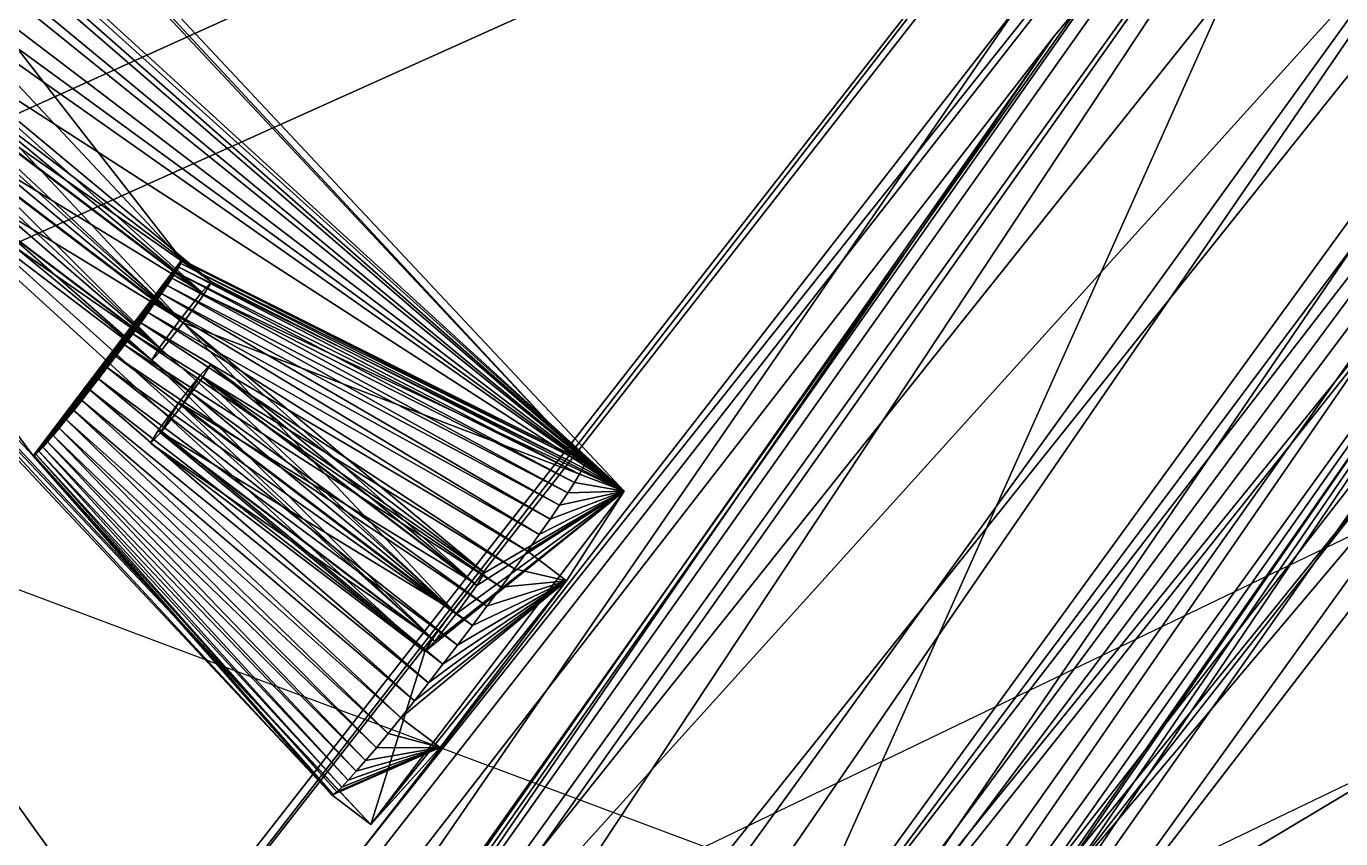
# Model space of a CAD drawing. Header units: millimetres. Extents: x -228 to 228, y -204 to 237.
# Drawn here: x -105.22 to -78.53, y 122.93 to 139.44 of the extents above; entities that cross this region are included whole.
import ezdxf

# ---------------------------------------------------------------- set-up
doc = ezdxf.new("R2010")
doc.units = ezdxf.units.MM
doc.header["$LTSCALE"] = 127.314815
for name, color, linetype in [('1229', 7, 'CONTINUOUS'), ('1396', 7, 'CONTINUOUS'), ('1436', 7, 'CONTINUOUS'), ('15', 7, 'CONTINUOUS'), ('1781', 7, 'CONTINUOUS'), ('1783', 7, 'CONTINUOUS'), ('1784', 7, 'CONTINUOUS'), ('1785', 7, 'CONTINUOUS'), ('1786', 7, 'CONTINUOUS'), ('1788', 7, 'CONTINUOUS'), ('1791', 7, 'CONTINUOUS'), ('1792', 7, 'CONTINUOUS'), ('1794', 7, 'CONTINUOUS'), ('18', 7, 'CONTINUOUS'), ('2162', 7, 'CONTINUOUS'), ('2174', 7, 'CONTINUOUS'), ('25', 7, 'CONTINUOUS'), ('344', 7, 'CONTINUOUS'), ('350', 7, 'CONTINUOUS'), ('371', 7, 'CONTINUOUS'), ('378', 7, 'CONTINUOUS'), ('45', 7, 'CONTINUOUS'), ('501', 7, 'CONTINUOUS'), ('55', 7, 'CONTINUOUS'), ('6722', 7, 'CONTINUOUS'), ('6749', 7, 'CONTINUOUS'), ('6750', 7, 'CONTINUOUS'), ('7147', 7, 'CONTINUOUS'), ('7148', 7, 'CONTINUOUS'), ('7149', 7, 'CONTINUOUS'), ('7150', 7, 'CONTINUOUS'), ('7151', 7, 'CONTINUOUS'), ('7152', 7, 'CONTINUOUS'), ('7153', 7, 'CONTINUOUS'), ('7155', 7, 'CONTINUOUS'), ('7156', 7, 'CONTINUOUS'), ('7169', 7, 'CONTINUOUS'), ('7171', 7, 'CONTINUOUS'), ('7172', 7, 'CONTINUOUS'), ('7174', 7, 'CONTINUOUS')]:
    doc.layers.add(name, color=color, linetype=linetype)

msp = doc.modelspace()

# ---------------------------------------------------------------- linework, layer by layer
at = {"layer": '1229', "color": 5, "linetype": 'Continuous'}
for points in [[(-121.292, 70.028, 1027.748), (-90.7, 116.89, 1026.726), (-68.919, 144.328, 1025.142), (-121.292, 70.028, 1027.748)], [(-121.292, 70.028, 1027.748), (-68.919, 144.328, 1025.142), (-120.549, 69.599, 1026.788), (-121.292, 70.028, 1027.748)], [(-68.919, 144.328, 1025.142), (-68.326, 143.798, 1024.603), (-120.549, 69.599, 1026.788), (-68.919, 144.328, 1025.142)], [(-68.326, 143.798, 1024.603), (-67.599, 143.181, 1024.474), (-120.549, 69.599, 1026.788), (-68.326, 143.798, 1024.603)], [(-67.599, 143.181, 1024.474), (-89.111, 115.698, 1025.735), (-120.549, 69.599, 1026.788), (-67.599, 143.181, 1024.474)]]:
    msp.add_3dface(points, dxfattribs=at)
at = {"layer": '1396', "color": 5, "linetype": 'Continuous'}
for points in [[(-76.859, 149.705, 1027.757), (-129.787, 74.933, 1029.772), (-85.07, 139.866, 1028.28), (-76.859, 149.705, 1027.757)], [(-129.787, 74.933, 1029.772), (-76.859, 149.705, 1027.757), (-129.505, 74.77, 1029.13), (-129.787, 74.933, 1029.772)], [(-76.859, 149.705, 1027.757), (-76.642, 149.483, 1027.135), (-129.505, 74.77, 1029.13), (-76.859, 149.705, 1027.757)], [(-76.642, 149.483, 1027.135), (-76.164, 149.057, 1026.864), (-129.505, 74.77, 1029.13), (-76.642, 149.483, 1027.135)], [(-76.164, 149.057, 1026.864), (-84.344, 139.233, 1027.385), (-129.505, 74.77, 1029.13), (-76.164, 149.057, 1026.864)], [(-129.787, 74.933, 1029.772), (-98.452, 122.645, 1028.99), (-85.07, 139.866, 1028.28), (-129.787, 74.933, 1029.772)], [(-84.344, 139.233, 1027.385), (-97.679, 122.041, 1028.094), (-129.505, 74.77, 1029.13), (-84.344, 139.233, 1027.385)]]:
    msp.add_3dface(points, dxfattribs=at)
at = {"layer": '1436', "color": 5, "linetype": 'Continuous'}
for points in [[(-68.154, 143.212, 1028.011), (-89.825, 115.302, 1029.44), (-67.632, 142.762, 1027.672), (-68.154, 143.212, 1028.011)], [(-89.825, 115.302, 1029.44), (-67.041, 142.272, 1027.604), (-67.632, 142.762, 1027.672), (-89.825, 115.302, 1029.44)], [(-89.825, 115.302, 1029.44), (-88.516, 114.345, 1028.89), (-67.041, 142.272, 1027.604), (-89.825, 115.302, 1029.44)]]:
    msp.add_3dface(points, dxfattribs=at)
at = {"layer": '15', "color": 5, "linetype": 'Continuous'}
msp.add_3dface([(-48.25, 83.571, 1037.893), (-77.333, 152.514, 1031.221), (-106.388, 115.3, 1032.773), (-48.25, 83.571, 1037.893)], dxfattribs=at)
at = {"layer": '1781', "color": 2, "linetype": 'Continuous'}
for points in [[(-82.879, 95.782, 5), (-92.524, 106.877, 5), (-54.097, 130.602, 5), (-82.879, 95.782, 5)], [(-82.871, 95.772, 5), (-82.879, 95.782, 5), (-54.097, 130.602, 5), (-82.871, 95.772, 5)], [(-82.863, 95.763, 5), (-82.871, 95.772, 5), (-54.097, 130.602, 5), (-82.863, 95.763, 5)], [(-48.462, 116.997, 5), (-82.863, 95.763, 5), (-54.097, 130.602, 5), (-48.462, 116.997, 5)]]:
    msp.add_3dface(points, dxfattribs=at)
at = {"layer": '1783', "color": 2, "linetype": 'Continuous'}
msp.add_3dface([(-80.599, 101.068, 22), (-58.636, 101.56, 22), (-28.766, 126.03, 22), (-80.599, 101.068, 22)], dxfattribs=at)
at = {"layer": '1784', "color": 2, "linetype": 'Continuous'}
for points in [[(-30.643, 134.253, 10), (-85.859, 107.662, 10), (-29.445, 129.006, 10), (-30.643, 134.253, 10)], [(-29.445, 129.006, 10), (-85.859, 107.662, 10), (-82.503, 103.454, 10), (-29.445, 129.006, 10)]]:
    msp.add_3dface(points, dxfattribs=at)
at = {"layer": '1785', "color": 2, "linetype": 'Continuous'}
for points in [[(-93.224, 116.896, 26), (-31.932, 139.902, 26), (-33.271, 145.768, 26), (-93.224, 116.896, 26)], [(-89.471, 112.193, 26), (-31.932, 139.902, 26), (-93.224, 116.896, 26), (-89.471, 112.193, 26)]]:
    msp.add_3dface(points, dxfattribs=at)
at = {"layer": '1786', "color": 2, "linetype": 'Continuous'}
for points in [[(-96.115, 120.524, 25.156), (-34.303, 150.291, 25.156), (-92.186, 115.597, 18.855), (-96.115, 120.524, 25.156)], [(-92.186, 115.597, 18.855), (-34.303, 150.291, 25.156), (-32.901, 144.148, 18.855), (-92.186, 115.597, 18.855)]]:
    msp.add_3dface(points, dxfattribs=at)
at = {"layer": '1788', "color": 2, "linetype": 'Continuous'}
for points in [[(-92.095, 115.483, 18.527), (-32.868, 144.006, 18.527), (-91.951, 115.303, 14.121), (-92.095, 115.483, 18.527)], [(-91.951, 115.303, 14.121), (-32.868, 144.006, 18.527), (-32.817, 143.78, 14.121), (-91.951, 115.303, 14.121)]]:
    msp.add_3dface(points, dxfattribs=at)
at = {"layer": '1791', "color": 2, "linetype": 'Continuous'}
for points in [[(-31.932, 139.902, 26), (-89.471, 112.193, 26), (-31.443, 137.761, 23.804), (-31.932, 139.902, 26)], [(-89.471, 112.193, 26), (-88.102, 110.476, 23.804), (-31.443, 137.761, 23.804), (-89.471, 112.193, 26)]]:
    msp.add_3dface(points, dxfattribs=at)
at = {"layer": '1792', "color": 2, "linetype": 'Continuous'}
for points in [[(-31.375, 137.465, 18), (-87.912, 110.238, 18), (-30.965, 135.665, 11.112), (-31.375, 137.465, 18)], [(-30.965, 135.665, 11.112), (-87.912, 110.238, 18), (-86.761, 108.795, 11.112), (-30.965, 135.665, 11.112)]]:
    msp.add_3dface(points, dxfattribs=at)
at = {"layer": '1794', "color": 2, "linetype": 'Continuous'}
for points in [[(-29.111, 127.545, 11.421), (-81.568, 102.283, 11.421), (-29, 127.059, 20.945), (-29.111, 127.545, 11.421)], [(-29, 127.059, 20.945), (-81.568, 102.283, 11.421), (-81.257, 101.893, 20.945), (-29, 127.059, 20.945)]]:
    msp.add_3dface(points, dxfattribs=at)
at = {"layer": '18', "color": 5, "linetype": 'Continuous'}
msp.add_3dface([(-77.23, 152.311, 1029.234), (-48.25, 83.571, 1035.889), (-106.215, 115.19, 1030.783), (-77.23, 152.311, 1029.234)], dxfattribs=at)
at = {"layer": '2162', "color": 5, "linetype": 'Continuous'}
msp.add_3dface([(-85.859, 107.662, 10), (-30.643, 134.253, 10), (-86.761, 108.795, 11.112), (-85.859, 107.662, 10)], dxfattribs=at)
at = {"layer": '2174', "color": 5, "linetype": 'Continuous'}
msp.add_3dface([(-111.715, 100.588, 17.203), (-132.487, 138.154, 69.694), (-88.36, 121.617, 17.203), (-111.715, 100.588, 17.203)], dxfattribs=at)
at = {"layer": '25', "color": 5, "linetype": 'Continuous'}
for points in [[(-106.388, 115.3, 1032.773), (-77.333, 152.514, 1031.221), (-106.215, 115.19, 1030.783), (-106.388, 115.3, 1032.773)], [(-77.333, 152.514, 1031.221), (-77.23, 152.311, 1029.234), (-106.215, 115.19, 1030.783), (-77.333, 152.514, 1031.221)]]:
    msp.add_3dface(points, dxfattribs=at)
at = {"layer": '344', "color": 5, "linetype": 'Continuous'}
for points in [[(-104.875, 113.917, 1029.97), (-76.119, 150.689, 1028.45), (-98.452, 122.645, 1028.99), (-104.875, 113.917, 1029.97)], [(-98.452, 122.645, 1028.99), (-76.119, 150.689, 1028.45), (-85.07, 139.866, 1028.28), (-98.452, 122.645, 1028.99)]]:
    msp.add_3dface(points, dxfattribs=at)
at = {"layer": '350', "color": 5, "linetype": 'Continuous'}
for points in [[(-126.476, 73.021, 1028.903), (-128.922, 74.433, 1028.874), (-76.164, 149.057, 1026.864), (-126.476, 73.021, 1028.903)], [(-76.164, 149.057, 1026.864), (-128.922, 74.433, 1028.874), (-84.344, 139.233, 1027.385), (-76.164, 149.057, 1026.864)], [(-72.995, 147.023, 1026.662), (-126.476, 73.021, 1028.903), (-76.164, 149.057, 1026.864), (-72.995, 147.023, 1026.662)], [(-124.565, 71.918, 1028.934), (-126.476, 73.021, 1028.903), (-72.995, 147.023, 1026.662), (-124.565, 71.918, 1028.934)], [(-70.948, 145.687, 1026.38), (-124.565, 71.918, 1028.934), (-72.995, 147.023, 1026.662), (-70.948, 145.687, 1026.38)], [(-122.24, 70.575, 1028.707), (-124.565, 71.918, 1028.934), (-70.948, 145.687, 1026.38), (-122.24, 70.575, 1028.707)], [(-69.706, 144.86, 1025.877), (-122.24, 70.575, 1028.707), (-70.948, 145.687, 1026.38), (-69.706, 144.86, 1025.877)], [(-121.292, 70.028, 1027.748), (-122.24, 70.575, 1028.707), (-69.706, 144.86, 1025.877), (-121.292, 70.028, 1027.748)], [(-90.7, 116.89, 1026.726), (-121.292, 70.028, 1027.748), (-69.706, 144.86, 1025.877), (-90.7, 116.89, 1026.726)], [(-68.919, 144.328, 1025.142), (-90.7, 116.89, 1026.726), (-69.706, 144.86, 1025.877), (-68.919, 144.328, 1025.142)], [(-84.344, 139.233, 1027.385), (-128.922, 74.433, 1028.874), (-97.679, 122.041, 1028.094), (-84.344, 139.233, 1027.385)]]:
    msp.add_3dface(points, dxfattribs=at)
at = {"layer": '371', "color": 5, "linetype": 'Continuous'}
for points in [[(-70.169, 144.972, 1029.225), (-89.905, 118.336, 1030.461), (-69.058, 144.034, 1028.73), (-70.169, 144.972, 1029.225)], [(-120.796, 69.742, 1031.257), (-120.194, 69.394, 1030.83), (-69.058, 144.034, 1028.73), (-120.796, 69.742, 1031.257)], [(-89.905, 118.336, 1030.461), (-120.796, 69.742, 1031.257), (-69.058, 144.034, 1028.73), (-89.905, 118.336, 1030.461)], [(-120.194, 69.394, 1030.83), (-119.683, 69.099, 1030.304), (-69.058, 144.034, 1028.73), (-120.194, 69.394, 1030.83)], [(-69.058, 144.034, 1028.73), (-119.683, 69.099, 1030.304), (-89.825, 115.302, 1029.44), (-69.058, 144.034, 1028.73)], [(-68.154, 143.212, 1028.011), (-69.058, 144.034, 1028.73), (-89.825, 115.302, 1029.44), (-68.154, 143.212, 1028.011)]]:
    msp.add_3dface(points, dxfattribs=at)
at = {"layer": '378', "color": 5, "linetype": 'Continuous'}
msp.add_3dface([(-88.516, 114.345, 1028.89), (-65.929, 119.233, 1029.678), (-67.041, 142.272, 1027.604), (-88.516, 114.345, 1028.89)], dxfattribs=at)
at = {"layer": '45', "color": 5, "linetype": 'Continuous'}
msp.add_3dface([(-67.599, 143.181, 1024.474), (-72.424, 110.87, 1027.011), (-89.111, 115.698, 1025.735), (-67.599, 143.181, 1024.474)], dxfattribs=at)
at = {"layer": '501', "color": 5, "linetype": 'Continuous'}
for points in [[(-70.563, 145.285, 1029.261), (-90.434, 118.713, 1030.543), (-70.169, 144.972, 1029.225), (-70.563, 145.285, 1029.261)], [(-90.434, 118.713, 1030.543), (-89.905, 118.336, 1030.461), (-70.169, 144.972, 1029.225), (-90.434, 118.713, 1030.543)]]:
    msp.add_3dface(points, dxfattribs=at)
at = {"layer": '55', "color": 5, "linetype": 'Continuous'}
for points in [[(-76.119, 150.689, 1028.45), (-104.875, 113.917, 1029.97), (-90.434, 118.713, 1030.543), (-76.119, 150.689, 1028.45)], [(-70.563, 145.285, 1029.261), (-76.119, 150.689, 1028.45), (-90.434, 118.713, 1030.543), (-70.563, 145.285, 1029.261)]]:
    msp.add_3dface(points, dxfattribs=at)
at = {"layer": '6722', "color": 6, "linetype": 'Continuous'}
for points in [[(-70.107, 153.637, 1024.198), (-100.848, 115.102, 1025.993), (-67.452, 152.104, 1024.198), (-70.107, 153.637, 1024.198)], [(-67.452, 152.104, 1024.198), (-100.848, 115.102, 1025.993), (-98.231, 113.596, 1025.993), (-67.452, 152.104, 1024.198)]]:
    msp.add_3dface(points, dxfattribs=at)
at = {"layer": '6749', "color": 6, "linetype": 'Continuous'}
for points in [[(-76.927, 178.391, 553.043), (-118.384, 162.931, 99.884), (-114.299, 133.635, 553.042), (-76.927, 178.391, 553.043)], [(-70.107, 153.637, 1024.198), (-76.927, 178.391, 553.043), (-114.299, 133.635, 553.042), (-70.107, 153.637, 1024.198)], [(-100.848, 115.102, 1025.993), (-70.107, 153.637, 1024.198), (-114.299, 133.635, 553.042), (-100.848, 115.102, 1025.993)], [(-146.238, 84.431, 553.05), (-100.848, 115.102, 1025.993), (-114.299, 133.635, 553.042), (-146.238, 84.431, 553.05)]]:
    msp.add_3dface(points, dxfattribs=at)
at = {"layer": '6750', "color": 6, "linetype": 'Continuous'}
for points in [[(-98.368, 180.679, 115.837), (-111.583, 132.261, 553.04), (-115.625, 161.569, 99.988), (-98.368, 180.679, 115.837)], [(-74.086, 177.01, 553.042), (-111.583, 132.261, 553.04), (-98.368, 180.679, 115.837), (-74.086, 177.01, 553.042)], [(-74.086, 177.01, 553.042), (-67.452, 152.104, 1024.198), (-111.583, 132.261, 553.04), (-74.086, 177.01, 553.042)], [(-67.452, 152.104, 1024.198), (-98.231, 113.596, 1025.993), (-111.583, 132.261, 553.04), (-67.452, 152.104, 1024.198)], [(-98.231, 113.596, 1025.993), (-125.005, 72.172, 1026.6), (-111.583, 132.261, 553.04), (-98.231, 113.596, 1025.993)]]:
    msp.add_3dface(points, dxfattribs=at)
at = {"layer": '7147', "color": 191, "linetype": 'Continuous', "true_color": 0xba45ff}
for points in [[(-93.08, 129.99, 1020.355), (-123.626, 157.904, 129.56), (-122.53, 161.42, 102.465), (-93.08, 129.99, 1020.355)], [(-123.78, 157.646, 130.264), (-123.626, 157.904, 129.56), (-93.08, 129.99, 1020.355), (-123.78, 157.646, 130.264)], [(-118.084, 151.989, 302.289), (-123.78, 157.646, 130.264), (-93.08, 129.99, 1020.355), (-118.084, 151.989, 302.289)], [(-96.971, 126.996, 992.489), (-97.126, 126.738, 993.193), (-127.671, 154.652, 102.398), (-96.971, 126.996, 992.489)], [(-97.126, 126.738, 993.193), (-98.221, 123.222, 1020.288), (-127.671, 154.652, 102.398), (-97.126, 126.738, 993.193)], [(-102.668, 132.653, 820.464), (-96.971, 126.996, 992.489), (-127.671, 154.652, 102.398), (-102.668, 132.653, 820.464)], [(-102.513, 132.91, 819.76), (-102.668, 132.653, 820.464), (-127.671, 154.652, 102.398), (-102.513, 132.91, 819.76)], [(-127.671, 154.652, 102.398), (-108.21, 138.568, 647.734), (-102.513, 132.91, 819.76), (-127.671, 154.652, 102.398)], [(-118.238, 151.732, 302.993), (-118.084, 151.989, 302.289), (-93.08, 129.99, 1020.355), (-118.238, 151.732, 302.993)], [(-93.08, 129.99, 1020.355), (-112.542, 146.075, 475.019), (-118.238, 151.732, 302.993), (-93.08, 129.99, 1020.355)], [(-112.696, 145.817, 475.723), (-112.542, 146.075, 475.019), (-93.08, 129.99, 1020.355), (-112.696, 145.817, 475.723)], [(-113.115, 145.244, 476.01), (-112.696, 145.817, 475.723), (-93.08, 129.99, 1020.355), (-113.115, 145.244, 476.01)], [(-107, 140.16, 647.749), (-113.115, 145.244, 476.01), (-93.08, 129.99, 1020.355), (-107, 140.16, 647.749)], [(-107.154, 139.903, 648.453), (-107, 140.16, 647.749), (-93.08, 129.99, 1020.355), (-107.154, 139.903, 648.453)], [(-107.573, 139.33, 648.74), (-107.154, 139.903, 648.453), (-93.08, 129.99, 1020.355), (-107.573, 139.33, 648.74)], [(-107.573, 139.33, 648.74), (-102.095, 133.483, 819.473), (-108.01, 138.777, 648.442), (-107.573, 139.33, 648.74)], [(-101.658, 134.037, 819.771), (-102.095, 133.483, 819.473), (-107.573, 139.33, 648.74), (-101.658, 134.037, 819.771)], [(-101.458, 134.246, 820.479), (-101.658, 134.037, 819.771), (-107.573, 139.33, 648.74), (-101.458, 134.246, 820.479)], [(-101.458, 134.246, 820.479), (-107.573, 139.33, 648.74), (-93.08, 129.99, 1020.355), (-101.458, 134.246, 820.479)], [(-108.01, 138.777, 648.442), (-102.095, 133.483, 819.473), (-108.21, 138.568, 647.734), (-108.01, 138.777, 648.442)], [(-102.095, 133.483, 819.473), (-102.513, 132.91, 819.76), (-108.21, 138.568, 647.734), (-102.095, 133.483, 819.473)], [(-101.612, 133.988, 821.183), (-101.458, 134.246, 820.479), (-93.08, 129.99, 1020.355), (-101.612, 133.988, 821.183)], [(-102.031, 133.415, 821.47), (-101.612, 133.988, 821.183), (-93.08, 129.99, 1020.355), (-102.031, 133.415, 821.47)], [(-102.031, 133.415, 821.47), (-96.553, 127.569, 992.202), (-102.468, 132.862, 821.172), (-102.031, 133.415, 821.47)], [(-96.116, 128.122, 992.501), (-96.553, 127.569, 992.202), (-102.031, 133.415, 821.47), (-96.116, 128.122, 992.501)], [(-95.916, 128.331, 993.209), (-96.116, 128.122, 992.501), (-102.031, 133.415, 821.47), (-95.916, 128.331, 993.209)], [(-95.916, 128.331, 993.209), (-102.031, 133.415, 821.47), (-93.08, 129.99, 1020.355), (-95.916, 128.331, 993.209)], [(-102.468, 132.862, 821.172), (-96.553, 127.569, 992.202), (-102.668, 132.653, 820.464), (-102.468, 132.862, 821.172)], [(-96.553, 127.569, 992.202), (-96.971, 126.996, 992.489), (-102.668, 132.653, 820.464), (-96.553, 127.569, 992.202)], [(-98.221, 123.222, 1020.288), (-97.126, 126.738, 993.193), (-93.08, 129.99, 1020.355), (-98.221, 123.222, 1020.288)], [(-94.247, 128.172, 1024.015), (-98.221, 123.222, 1020.288), (-93.08, 129.99, 1020.355), (-94.247, 128.172, 1024.015)], [(-97.126, 126.738, 993.193), (-96.926, 126.947, 993.902), (-93.08, 129.99, 1020.355), (-97.126, 126.738, 993.193)], [(-96.926, 126.947, 993.902), (-96.489, 127.5, 994.2), (-93.08, 129.99, 1020.355), (-96.926, 126.947, 993.902)], [(-96.489, 127.5, 994.2), (-96.07, 128.074, 993.913), (-93.08, 129.99, 1020.355), (-96.489, 127.5, 994.2)], [(-96.07, 128.074, 993.913), (-95.916, 128.331, 993.209), (-93.08, 129.99, 1020.355), (-96.07, 128.074, 993.913)], [(-96.818, 124.788, 1023.981), (-98.221, 123.222, 1020.288), (-94.247, 128.172, 1024.015), (-96.818, 124.788, 1023.981)]]:
    msp.add_3dface(points, dxfattribs=at)
at = {"layer": '7148', "color": 191, "linetype": 'Continuous', "true_color": 0xba45ff}
for points in [[(-93.876, 130.594, 1020.401), (-122.53, 161.42, 102.465), (-123.326, 162.024, 102.511), (-93.876, 130.594, 1020.401)], [(-93.08, 129.99, 1020.355), (-122.53, 161.42, 102.465), (-93.876, 130.594, 1020.401), (-93.08, 129.99, 1020.355)]]:
    msp.add_3dface(points, dxfattribs=at)
at = {"layer": '7149', "color": 191, "linetype": 'Continuous', "true_color": 0xba45ff}
for points in [[(-133.971, 161.544, 111.596), (-105.082, 130.712, 1012.005), (-130.947, 165.525, 111.635), (-133.971, 161.544, 111.596)], [(-105.082, 130.712, 1012.005), (-102.058, 134.694, 1012.044), (-130.947, 165.525, 111.635), (-105.082, 130.712, 1012.005)], [(-105.062, 130.716, 1012.295), (-102.058, 134.694, 1012.044), (-105.082, 130.712, 1012.005), (-105.062, 130.716, 1012.295)], [(-102.059, 134.67, 1012.334), (-102.058, 134.694, 1012.044), (-105.062, 130.716, 1012.295), (-102.059, 134.67, 1012.334)], [(-105.023, 130.746, 1012.581), (-102.059, 134.67, 1012.334), (-105.062, 130.716, 1012.295), (-105.023, 130.746, 1012.581)], [(-102.08, 134.62, 1012.62), (-102.059, 134.67, 1012.334), (-105.023, 130.746, 1012.581), (-102.08, 134.62, 1012.62)], [(-104.963, 130.803, 1012.86), (-102.08, 134.62, 1012.62), (-105.023, 130.746, 1012.581), (-104.963, 130.803, 1012.86)], [(-102.121, 134.545, 1012.897), (-102.08, 134.62, 1012.62), (-104.963, 130.803, 1012.86), (-102.121, 134.545, 1012.897)], [(-104.885, 130.886, 1013.128), (-102.121, 134.545, 1012.897), (-104.963, 130.803, 1012.86), (-104.885, 130.886, 1013.128)], [(-102.182, 134.444, 1013.163), (-102.121, 134.545, 1012.897), (-104.885, 130.886, 1013.128), (-102.182, 134.444, 1013.163)], [(-104.789, 130.993, 1013.381), (-102.182, 134.444, 1013.163), (-104.885, 130.886, 1013.128), (-104.789, 130.993, 1013.381)], [(-102.262, 134.319, 1013.413), (-102.182, 134.444, 1013.163), (-104.789, 130.993, 1013.381), (-102.262, 134.319, 1013.413)], [(-104.677, 131.123, 1013.615), (-102.262, 134.319, 1013.413), (-104.789, 130.993, 1013.381), (-104.677, 131.123, 1013.615)], [(-102.36, 134.173, 1013.645), (-102.262, 134.319, 1013.413), (-104.677, 131.123, 1013.615), (-102.36, 134.173, 1013.645)], [(-104.549, 131.275, 1013.828), (-102.36, 134.173, 1013.645), (-104.677, 131.123, 1013.615), (-104.549, 131.275, 1013.828)], [(-102.474, 134.007, 1013.855), (-102.36, 134.173, 1013.645), (-104.549, 131.275, 1013.828), (-102.474, 134.007, 1013.855)], [(-104.408, 131.446, 1014.016), (-102.474, 134.007, 1013.855), (-104.549, 131.275, 1013.828), (-104.408, 131.446, 1014.016)], [(-102.602, 133.823, 1014.04), (-102.474, 134.007, 1013.855), (-104.408, 131.446, 1014.016), (-102.602, 133.823, 1014.04)], [(-104.256, 131.634, 1014.178), (-102.602, 133.823, 1014.04), (-104.408, 131.446, 1014.016), (-104.256, 131.634, 1014.178)], [(-102.744, 133.624, 1014.197), (-102.602, 133.823, 1014.04), (-104.256, 131.634, 1014.178), (-102.744, 133.624, 1014.197)], [(-104.095, 131.836, 1014.31), (-102.744, 133.624, 1014.197), (-104.256, 131.634, 1014.178), (-104.095, 131.836, 1014.31)], [(-102.897, 133.413, 1014.326), (-102.744, 133.624, 1014.197), (-104.095, 131.836, 1014.31), (-102.897, 133.413, 1014.326)], [(-103.927, 132.05, 1014.411), (-102.897, 133.413, 1014.326), (-104.095, 131.836, 1014.31), (-103.927, 132.05, 1014.411)], [(-103.059, 133.192, 1014.423), (-102.897, 133.413, 1014.326), (-103.927, 132.05, 1014.411), (-103.059, 133.192, 1014.423)], [(-103.753, 132.273, 1014.481), (-103.059, 133.192, 1014.423), (-103.927, 132.05, 1014.411), (-103.753, 132.273, 1014.481)], [(-103.228, 132.965, 1014.487), (-103.059, 133.192, 1014.423), (-103.753, 132.273, 1014.481), (-103.228, 132.965, 1014.487)], [(-103.578, 132.502, 1014.517), (-103.228, 132.965, 1014.487), (-103.753, 132.273, 1014.481), (-103.578, 132.502, 1014.517)], [(-103.402, 132.733, 1014.519), (-103.228, 132.965, 1014.487), (-103.578, 132.502, 1014.517), (-103.402, 132.733, 1014.519)]]:
    msp.add_3dface(points, dxfattribs=at)
at = {"layer": '7150', "color": 191, "linetype": 'Continuous', "true_color": 0xba45ff}
for points in [[(-127.671, 154.652, 102.398), (-98.221, 123.222, 1020.288), (-128.467, 155.256, 102.444), (-127.671, 154.652, 102.398)], [(-98.221, 123.222, 1020.288), (-99.017, 123.826, 1020.334), (-128.467, 155.256, 102.444), (-98.221, 123.222, 1020.288)]]:
    msp.add_3dface(points, dxfattribs=at)
at = {"layer": '7151', "color": 191, "linetype": 'Continuous', "true_color": 0xba45ff}
for points in [[(-101.486, 132.558, 993.533), (-101.64, 132.301, 994.237), (-101.686, 132.349, 992.824), (-101.486, 132.558, 993.533)], [(-101.686, 132.349, 992.824), (-102.059, 131.728, 994.524), (-102.123, 131.796, 992.526), (-101.686, 132.349, 992.824)], [(-101.64, 132.301, 994.237), (-102.059, 131.728, 994.524), (-101.686, 132.349, 992.824), (-101.64, 132.301, 994.237)], [(-102.541, 131.223, 992.813), (-102.123, 131.796, 992.526), (-102.496, 131.175, 994.226), (-102.541, 131.223, 992.813)], [(-102.123, 131.796, 992.526), (-102.059, 131.728, 994.524), (-102.496, 131.175, 994.226), (-102.123, 131.796, 992.526)], [(-102.695, 130.966, 993.517), (-102.541, 131.223, 992.813), (-102.496, 131.175, 994.226), (-102.695, 130.966, 993.517)]]:
    msp.add_3dface(points, dxfattribs=at)
at = {"layer": '7152', "color": 191, "linetype": 'Continuous', "true_color": 0xba45ff}
for points in [[(-95.916, 128.331, 993.209), (-101.486, 132.558, 993.533), (-101.686, 132.349, 992.824), (-95.916, 128.331, 993.209)], [(-96.07, 128.074, 993.913), (-101.64, 132.301, 994.237), (-101.486, 132.558, 993.533), (-96.07, 128.074, 993.913)], [(-95.916, 128.331, 993.209), (-96.07, 128.074, 993.913), (-101.486, 132.558, 993.533), (-95.916, 128.331, 993.209)], [(-96.116, 128.122, 992.501), (-101.686, 132.349, 992.824), (-102.123, 131.796, 992.526), (-96.116, 128.122, 992.501)], [(-96.489, 127.5, 994.2), (-102.059, 131.728, 994.524), (-101.64, 132.301, 994.237), (-96.489, 127.5, 994.2)], [(-96.116, 128.122, 992.501), (-95.916, 128.331, 993.209), (-101.686, 132.349, 992.824), (-96.116, 128.122, 992.501)], [(-96.07, 128.074, 993.913), (-96.489, 127.5, 994.2), (-101.64, 132.301, 994.237), (-96.07, 128.074, 993.913)], [(-96.553, 127.569, 992.202), (-96.116, 128.122, 992.501), (-102.123, 131.796, 992.526), (-96.553, 127.569, 992.202)]]:
    msp.add_3dface(points, dxfattribs=at)
at = {"layer": '7153', "color": 191, "linetype": 'Continuous', "true_color": 0xba45ff}
for points in [[(-96.553, 127.569, 992.202), (-102.123, 131.796, 992.526), (-102.541, 131.223, 992.813), (-96.553, 127.569, 992.202)], [(-102.059, 131.728, 994.524), (-96.926, 126.947, 993.902), (-102.496, 131.175, 994.226), (-102.059, 131.728, 994.524)], [(-96.489, 127.5, 994.2), (-96.926, 126.947, 993.902), (-102.059, 131.728, 994.524), (-96.489, 127.5, 994.2)], [(-96.971, 126.996, 992.489), (-102.541, 131.223, 992.813), (-102.695, 130.966, 993.517), (-96.971, 126.996, 992.489)], [(-97.126, 126.738, 993.193), (-102.695, 130.966, 993.517), (-102.496, 131.175, 994.226), (-97.126, 126.738, 993.193)], [(-96.971, 126.996, 992.489), (-96.553, 127.569, 992.202), (-102.541, 131.223, 992.813), (-96.971, 126.996, 992.489)], [(-96.926, 126.947, 993.902), (-97.126, 126.738, 993.193), (-102.496, 131.175, 994.226), (-96.926, 126.947, 993.902)], [(-97.126, 126.738, 993.193), (-96.971, 126.996, 992.489), (-102.695, 130.966, 993.517), (-97.126, 126.738, 993.193)]]:
    msp.add_3dface(points, dxfattribs=at)
at = {"layer": '7155', "color": 191, "linetype": 'Continuous', "true_color": 0xba45ff}
for points in [[(-101.458, 134.246, 820.479), (-107.028, 138.473, 820.803), (-107.228, 138.264, 820.094), (-101.458, 134.246, 820.479)], [(-101.612, 133.988, 821.183), (-107.182, 138.216, 821.507), (-107.028, 138.473, 820.803), (-101.612, 133.988, 821.183)], [(-101.458, 134.246, 820.479), (-101.612, 133.988, 821.183), (-107.028, 138.473, 820.803), (-101.458, 134.246, 820.479)], [(-101.658, 134.037, 819.771), (-107.228, 138.264, 820.094), (-107.665, 137.711, 819.796), (-101.658, 134.037, 819.771)], [(-102.031, 133.415, 821.47), (-107.601, 137.643, 821.794), (-107.182, 138.216, 821.507), (-102.031, 133.415, 821.47)], [(-101.658, 134.037, 819.771), (-101.458, 134.246, 820.479), (-107.228, 138.264, 820.094), (-101.658, 134.037, 819.771)], [(-101.612, 133.988, 821.183), (-102.031, 133.415, 821.47), (-107.182, 138.216, 821.507), (-101.612, 133.988, 821.183)], [(-102.095, 133.483, 819.473), (-101.658, 134.037, 819.771), (-107.665, 137.711, 819.796), (-102.095, 133.483, 819.473)]]:
    msp.add_3dface(points, dxfattribs=at)
at = {"layer": '7156', "color": 191, "linetype": 'Continuous', "true_color": 0xba45ff}
for points in [[(-102.095, 133.483, 819.473), (-107.665, 137.711, 819.796), (-108.083, 137.138, 820.083), (-102.095, 133.483, 819.473)], [(-107.601, 137.643, 821.794), (-102.468, 132.862, 821.172), (-108.038, 137.09, 821.496), (-107.601, 137.643, 821.794)], [(-102.031, 133.415, 821.47), (-102.468, 132.862, 821.172), (-107.601, 137.643, 821.794), (-102.031, 133.415, 821.47)], [(-102.513, 132.91, 819.76), (-108.083, 137.138, 820.083), (-108.237, 136.88, 820.787), (-102.513, 132.91, 819.76)], [(-102.668, 132.653, 820.464), (-108.237, 136.88, 820.787), (-108.038, 137.09, 821.496), (-102.668, 132.653, 820.464)], [(-102.513, 132.91, 819.76), (-102.095, 133.483, 819.473), (-108.083, 137.138, 820.083), (-102.513, 132.91, 819.76)], [(-102.468, 132.862, 821.172), (-102.668, 132.653, 820.464), (-108.038, 137.09, 821.496), (-102.468, 132.862, 821.172)], [(-102.668, 132.653, 820.464), (-102.513, 132.91, 819.76), (-108.237, 136.88, 820.787), (-102.668, 132.653, 820.464)]]:
    msp.add_3dface(points, dxfattribs=at)
at = {"layer": '7169', "color": 191, "linetype": 'Continuous', "true_color": 0xba45ff}
for points in [[(-93.914, 130.47, 1021.379), (-93.08, 129.99, 1020.355), (-93.877, 130.554, 1020.894), (-93.914, 130.47, 1021.379)], [(-93.08, 129.99, 1020.355), (-93.876, 130.594, 1020.401), (-93.877, 130.554, 1020.894), (-93.08, 129.99, 1020.355)], [(-94.088, 130.169, 1022.303), (-93.08, 129.99, 1020.355), (-93.984, 130.34, 1021.851), (-94.088, 130.169, 1022.303)], [(-93.984, 130.34, 1021.851), (-93.08, 129.99, 1020.355), (-93.914, 130.47, 1021.379), (-93.984, 130.34, 1021.851)], [(-94.224, 129.958, 1022.728), (-93.08, 129.99, 1020.355), (-94.088, 130.169, 1022.303), (-94.224, 129.958, 1022.728)], [(-94.247, 128.172, 1024.015), (-93.08, 129.99, 1020.355), (-95.043, 128.776, 1024.061), (-94.247, 128.172, 1024.015)], [(-95.043, 128.776, 1024.061), (-93.08, 129.99, 1020.355), (-94.802, 129.114, 1023.793), (-95.043, 128.776, 1024.061)], [(-94.802, 129.114, 1023.793), (-93.08, 129.99, 1020.355), (-94.583, 129.427, 1023.479), (-94.802, 129.114, 1023.793)], [(-94.583, 129.427, 1023.479), (-93.08, 129.99, 1020.355), (-94.39, 129.709, 1023.122), (-94.583, 129.427, 1023.479)], [(-94.39, 129.709, 1023.122), (-93.08, 129.99, 1020.355), (-94.224, 129.958, 1022.728), (-94.39, 129.709, 1023.122)], [(-95.303, 128.417, 1024.279), (-94.247, 128.172, 1024.015), (-95.043, 128.776, 1024.061), (-95.303, 128.417, 1024.279)], [(-95.579, 128.041, 1024.444), (-94.247, 128.172, 1024.015), (-95.303, 128.417, 1024.279), (-95.579, 128.041, 1024.444)], [(-96.818, 124.788, 1023.981), (-94.247, 128.172, 1024.015), (-97.614, 125.392, 1024.028), (-96.818, 124.788, 1023.981)], [(-97.614, 125.392, 1024.028), (-94.247, 128.172, 1024.015), (-97.339, 125.736, 1024.253), (-97.614, 125.392, 1024.028)], [(-97.339, 125.736, 1024.253), (-94.247, 128.172, 1024.015), (-97.053, 126.1, 1024.425), (-97.339, 125.736, 1024.253)], [(-97.053, 126.1, 1024.425), (-94.247, 128.172, 1024.015), (-96.759, 126.479, 1024.543), (-97.053, 126.1, 1024.425)], [(-96.759, 126.479, 1024.543), (-94.247, 128.172, 1024.015), (-96.46, 126.868, 1024.604), (-96.759, 126.479, 1024.543)], [(-96.46, 126.868, 1024.604), (-94.247, 128.172, 1024.015), (-96.161, 127.262, 1024.608), (-96.46, 126.868, 1024.604)], [(-96.161, 127.262, 1024.608), (-94.247, 128.172, 1024.015), (-95.866, 127.654, 1024.554), (-96.161, 127.262, 1024.608)], [(-95.866, 127.654, 1024.554), (-94.247, 128.172, 1024.015), (-95.579, 128.041, 1024.444), (-95.866, 127.654, 1024.554)], [(-97.872, 125.072, 1023.753), (-96.818, 124.788, 1023.981), (-97.614, 125.392, 1024.028), (-97.872, 125.072, 1023.753)], [(-98.111, 124.782, 1023.433), (-96.818, 124.788, 1023.981), (-97.872, 125.072, 1023.753), (-98.111, 124.782, 1023.433)], [(-98.221, 123.222, 1020.288), (-96.818, 124.788, 1023.981), (-99.017, 123.826, 1020.334), (-98.221, 123.222, 1020.288)], [(-99.017, 123.826, 1020.334), (-96.818, 124.788, 1023.981), (-98.984, 123.832, 1020.827), (-99.017, 123.826, 1020.334)], [(-98.984, 123.832, 1020.827), (-96.818, 124.788, 1023.981), (-98.916, 123.883, 1021.314), (-98.984, 123.832, 1020.827)], [(-98.916, 123.883, 1021.314), (-96.818, 124.788, 1023.981), (-98.815, 123.98, 1021.788), (-98.916, 123.883, 1021.314)], [(-98.815, 123.98, 1021.788), (-96.818, 124.788, 1023.981), (-98.682, 124.12, 1022.243), (-98.815, 123.98, 1021.788)], [(-98.682, 124.12, 1022.243), (-96.818, 124.788, 1023.981), (-98.519, 124.303, 1022.673), (-98.682, 124.12, 1022.243)], [(-98.519, 124.303, 1022.673), (-96.818, 124.788, 1023.981), (-98.328, 124.524, 1023.071), (-98.519, 124.303, 1022.673)], [(-98.328, 124.524, 1023.071), (-96.818, 124.788, 1023.981), (-98.111, 124.782, 1023.433), (-98.328, 124.524, 1023.071)]]:
    msp.add_3dface(points, dxfattribs=at)
at = {"layer": '7171', "color": 191, "linetype": 'Continuous', "true_color": 0xba45ff}
for points in [[(-102.058, 134.694, 1012.044), (-123.326, 162.024, 102.511), (-130.947, 165.525, 111.635), (-102.058, 134.694, 1012.044)], [(-93.876, 130.594, 1020.401), (-123.326, 162.024, 102.511), (-102.058, 134.694, 1012.044), (-93.876, 130.594, 1020.401)]]:
    msp.add_3dface(points, dxfattribs=at)
at = {"layer": '7172', "color": 191, "linetype": 'Continuous', "true_color": 0xba45ff}
for points in [[(-105.082, 130.712, 1012.005), (-133.971, 161.544, 111.596), (-99.017, 123.826, 1020.334), (-105.082, 130.712, 1012.005)], [(-99.017, 123.826, 1020.334), (-133.971, 161.544, 111.596), (-128.467, 155.256, 102.444), (-99.017, 123.826, 1020.334)]]:
    msp.add_3dface(points, dxfattribs=at)
at = {"layer": '7174', "color": 191, "linetype": 'Continuous', "true_color": 0xba45ff}
for points in [[(-102.121, 134.545, 1012.897), (-102.182, 134.444, 1013.163), (-93.984, 130.34, 1021.851), (-102.121, 134.545, 1012.897)], [(-102.08, 134.62, 1012.62), (-102.121, 134.545, 1012.897), (-93.914, 130.47, 1021.379), (-102.08, 134.62, 1012.62)], [(-102.121, 134.545, 1012.897), (-93.984, 130.34, 1021.851), (-93.914, 130.47, 1021.379), (-102.121, 134.545, 1012.897)], [(-102.059, 134.67, 1012.334), (-102.08, 134.62, 1012.62), (-93.877, 130.554, 1020.894), (-102.059, 134.67, 1012.334)], [(-102.08, 134.62, 1012.62), (-93.914, 130.47, 1021.379), (-93.877, 130.554, 1020.894), (-102.08, 134.62, 1012.62)], [(-93.876, 130.594, 1020.401), (-102.058, 134.694, 1012.044), (-102.059, 134.67, 1012.334), (-93.876, 130.594, 1020.401)], [(-93.876, 130.594, 1020.401), (-102.059, 134.67, 1012.334), (-93.877, 130.554, 1020.894), (-93.876, 130.594, 1020.401)], [(-102.262, 134.319, 1013.413), (-102.36, 134.173, 1013.645), (-94.224, 129.958, 1022.728), (-102.262, 134.319, 1013.413)], [(-102.182, 134.444, 1013.163), (-102.262, 134.319, 1013.413), (-94.088, 130.169, 1022.303), (-102.182, 134.444, 1013.163)], [(-102.262, 134.319, 1013.413), (-94.224, 129.958, 1022.728), (-94.088, 130.169, 1022.303), (-102.262, 134.319, 1013.413)], [(-102.182, 134.444, 1013.163), (-94.088, 130.169, 1022.303), (-93.984, 130.34, 1021.851), (-102.182, 134.444, 1013.163)], [(-102.474, 134.007, 1013.855), (-102.602, 133.823, 1014.04), (-94.583, 129.427, 1023.479), (-102.474, 134.007, 1013.855)], [(-102.36, 134.173, 1013.645), (-102.474, 134.007, 1013.855), (-94.39, 129.709, 1023.122), (-102.36, 134.173, 1013.645)], [(-102.474, 134.007, 1013.855), (-94.583, 129.427, 1023.479), (-94.39, 129.709, 1023.122), (-102.474, 134.007, 1013.855)], [(-102.36, 134.173, 1013.645), (-94.39, 129.709, 1023.122), (-94.224, 129.958, 1022.728), (-102.36, 134.173, 1013.645)], [(-102.602, 133.823, 1014.04), (-102.744, 133.624, 1014.197), (-94.802, 129.114, 1023.793), (-102.602, 133.823, 1014.04)], [(-102.602, 133.823, 1014.04), (-94.802, 129.114, 1023.793), (-94.583, 129.427, 1023.479), (-102.602, 133.823, 1014.04)], [(-102.744, 133.624, 1014.197), (-102.897, 133.413, 1014.326), (-95.043, 128.776, 1024.061), (-102.744, 133.624, 1014.197)], [(-102.744, 133.624, 1014.197), (-95.043, 128.776, 1024.061), (-94.802, 129.114, 1023.793), (-102.744, 133.624, 1014.197)], [(-102.897, 133.413, 1014.326), (-103.059, 133.192, 1014.423), (-95.303, 128.417, 1024.279), (-102.897, 133.413, 1014.326)], [(-102.897, 133.413, 1014.326), (-95.303, 128.417, 1024.279), (-95.043, 128.776, 1024.061), (-102.897, 133.413, 1014.326)], [(-103.228, 132.965, 1014.487), (-103.402, 132.733, 1014.519), (-95.866, 127.654, 1024.554), (-103.228, 132.965, 1014.487)], [(-103.059, 133.192, 1014.423), (-103.228, 132.965, 1014.487), (-95.579, 128.041, 1024.444), (-103.059, 133.192, 1014.423)], [(-103.228, 132.965, 1014.487), (-95.866, 127.654, 1024.554), (-95.579, 128.041, 1024.444), (-103.228, 132.965, 1014.487)], [(-103.059, 133.192, 1014.423), (-95.579, 128.041, 1024.444), (-95.303, 128.417, 1024.279), (-103.059, 133.192, 1014.423)], [(-103.402, 132.733, 1014.519), (-103.578, 132.502, 1014.517), (-96.161, 127.262, 1024.608), (-103.402, 132.733, 1014.519)], [(-103.402, 132.733, 1014.519), (-96.161, 127.262, 1024.608), (-95.866, 127.654, 1024.554), (-103.402, 132.733, 1014.519)], [(-103.578, 132.502, 1014.517), (-103.753, 132.273, 1014.481), (-96.46, 126.868, 1024.604), (-103.578, 132.502, 1014.517)], [(-103.578, 132.502, 1014.517), (-96.46, 126.868, 1024.604), (-96.161, 127.262, 1024.608), (-103.578, 132.502, 1014.517)], [(-103.753, 132.273, 1014.481), (-103.927, 132.05, 1014.411), (-96.759, 126.479, 1024.543), (-103.753, 132.273, 1014.481)], [(-103.753, 132.273, 1014.481), (-96.759, 126.479, 1024.543), (-96.46, 126.868, 1024.604), (-103.753, 132.273, 1014.481)], [(-103.927, 132.05, 1014.411), (-104.095, 131.836, 1014.31), (-97.053, 126.1, 1024.425), (-103.927, 132.05, 1014.411)], [(-103.927, 132.05, 1014.411), (-97.053, 126.1, 1024.425), (-96.759, 126.479, 1024.543), (-103.927, 132.05, 1014.411)], [(-104.256, 131.634, 1014.178), (-104.408, 131.446, 1014.016), (-97.614, 125.392, 1024.028), (-104.256, 131.634, 1014.178)], [(-104.095, 131.836, 1014.31), (-104.256, 131.634, 1014.178), (-97.339, 125.736, 1024.253), (-104.095, 131.836, 1014.31)], [(-104.256, 131.634, 1014.178), (-97.614, 125.392, 1024.028), (-97.339, 125.736, 1024.253), (-104.256, 131.634, 1014.178)], [(-104.095, 131.836, 1014.31), (-97.339, 125.736, 1024.253), (-97.053, 126.1, 1024.425), (-104.095, 131.836, 1014.31)], [(-104.408, 131.446, 1014.016), (-104.549, 131.275, 1013.828), (-97.872, 125.072, 1023.753), (-104.408, 131.446, 1014.016)], [(-104.408, 131.446, 1014.016), (-97.872, 125.072, 1023.753), (-97.614, 125.392, 1024.028), (-104.408, 131.446, 1014.016)], [(-104.677, 131.123, 1013.615), (-104.789, 130.993, 1013.381), (-98.328, 124.524, 1023.071), (-104.677, 131.123, 1013.615)], [(-104.549, 131.275, 1013.828), (-104.677, 131.123, 1013.615), (-98.111, 124.782, 1023.433), (-104.549, 131.275, 1013.828)], [(-104.677, 131.123, 1013.615), (-98.328, 124.524, 1023.071), (-98.111, 124.782, 1023.433), (-104.677, 131.123, 1013.615)], [(-104.549, 131.275, 1013.828), (-98.111, 124.782, 1023.433), (-97.872, 125.072, 1023.753), (-104.549, 131.275, 1013.828)], [(-104.963, 130.803, 1012.86), (-105.023, 130.746, 1012.581), (-98.815, 123.98, 1021.788), (-104.963, 130.803, 1012.86)], [(-104.885, 130.886, 1013.128), (-104.963, 130.803, 1012.86), (-98.682, 124.12, 1022.243), (-104.885, 130.886, 1013.128)], [(-104.963, 130.803, 1012.86), (-98.815, 123.98, 1021.788), (-98.682, 124.12, 1022.243), (-104.963, 130.803, 1012.86)], [(-104.789, 130.993, 1013.381), (-104.885, 130.886, 1013.128), (-98.519, 124.303, 1022.673), (-104.789, 130.993, 1013.381)], [(-104.885, 130.886, 1013.128), (-98.682, 124.12, 1022.243), (-98.519, 124.303, 1022.673), (-104.885, 130.886, 1013.128)], [(-104.789, 130.993, 1013.381), (-98.519, 124.303, 1022.673), (-98.328, 124.524, 1023.071), (-104.789, 130.993, 1013.381)], [(-105.062, 130.716, 1012.295), (-105.082, 130.712, 1012.005), (-98.984, 123.832, 1020.827), (-105.062, 130.716, 1012.295)], [(-105.082, 130.712, 1012.005), (-99.017, 123.826, 1020.334), (-98.984, 123.832, 1020.827), (-105.082, 130.712, 1012.005)], [(-105.023, 130.746, 1012.581), (-105.062, 130.716, 1012.295), (-98.916, 123.883, 1021.314), (-105.023, 130.746, 1012.581)], [(-105.062, 130.716, 1012.295), (-98.984, 123.832, 1020.827), (-98.916, 123.883, 1021.314), (-105.062, 130.716, 1012.295)], [(-105.023, 130.746, 1012.581), (-98.916, 123.883, 1021.314), (-98.815, 123.98, 1021.788), (-105.023, 130.746, 1012.581)]]:
    msp.add_3dface(points, dxfattribs=at)

doc.saveas('drawing.dxf')
